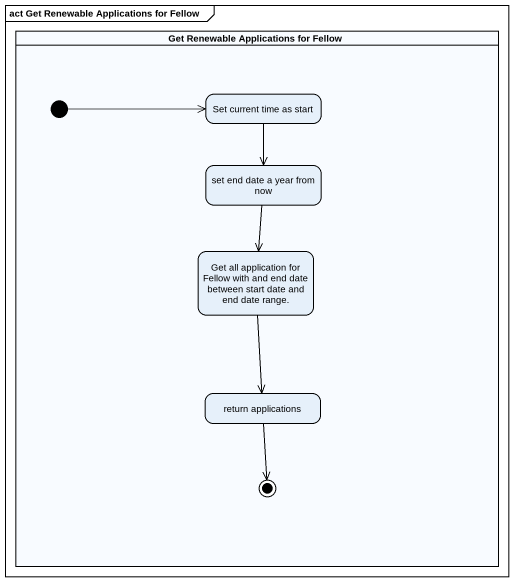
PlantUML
@startuml
mainframe act Get Renewable Applications for Fellow
hide empty description
state "Get Renewable Applications for Fellow" as Get_Renewable_Applications <<partition>> {
  state "Set current time as start" as Set_current_time_as_start
  state "set end date a year from now" as set_end_date_a_year_from_now
  state "Get all application for Fellow with and end date between start date and end date range." as Get_all_application_for
  state "return applications" as return_applications
  [*] -right-> Set_current_time_as_start
  return_applications --> [*]
}
Set_current_time_as_start --> set_end_date_a_year_from_now
set_end_date_a_year_from_now --> Get_all_application_for
Get_all_application_for --> return_applications
@enduml
